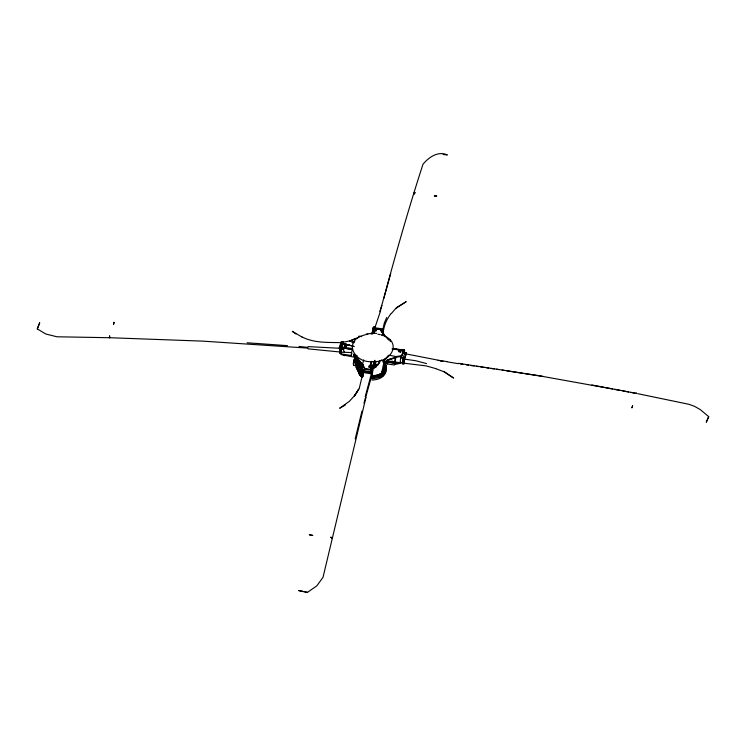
<?xml version="1.0" encoding="UTF-8"?>
<svg xmlns="http://www.w3.org/2000/svg" width="746" height="746" viewBox="0 0 746 746"><rect width="100%" height="100%" fill="white"/><g stroke="black" fill="none" stroke-linecap="round" stroke-linejoin="round"><path stroke-width="1.12" d="M358.593 368.748L358.602 365.493M371.984 376.758L376.907 376.18L381.029 374.529L381.616 374.678L379.341 375.294L380.73 376.907L381.616 374.678L380.73 375.07L381.169 376.711L380.292 377.112L379.052 376.245L379.341 375.294L384.274 372.067L386.12 369.205M385.402 365.876L385.393 368.925L383.761 371.685M385.971 368.459L385.99 365.195L385.067 363.311M339.626 349.688L339.309 347.412L341.332 341.621L342.75 341.472L340.931 347.617L341.528 353.334L339.962 353.352L339.896 352.354M406.533 352.616L404.509 358.36L403.94 364.188L402.765 363.917L402.999 358.779L404.91 352.466L406.533 352.616L406.225 354.275M358.397 368.365L358.462 366.174M362.351 375.956L362.892 370.482L371.993 371.872L372.403 373.942L371.667 378.474L371.853 377.392M382.875 334.208L382.53 330.646L380.451 330.431M383.257 334.749L382.987 328.949L374.119 327.671L373.849 328.762L382.95 329.713M370.594 367.769L370.911 368.403L370.361 365.559L371.695 361.735M373.849 333.303L375.257 326.795L373.597 327.55M353.818 354.07L353.93 356.485M384.703 362.248L384.078 369.652L382.129 376.077L381.542 376.143L381.383 373.951L383.649 363.843M385.505 368.617L385.393 370.557L382.465 374.343M385.738 370.771L385.626 372.711C383.491 378.026 377.196 379.928 371.928 380.068M342.871 343.402L342.843 342.628L341.183 348.261L341.435 352.177L351.338 352.56M343.785 348.102L343.626 350.639L344.456 352.14M37.3 328.893L39.669 322.869L37.3 328.893L45.786 334.003L56.966 336.782L109.448 337.714L202.875 341.136L307.921 348.112M357.12 355.637L355.525 355.255L354.564 359.227L356.318 359.32L357.987 360.56L361.334 366.351L360.85 369.671L361.717 363.293M393.263 348.718L403.213 350.872L401.758 355.711L395.93 356.551L395.138 358.015L394.606 363.153L394.513 362.295L392.527 361.204C390.615 361.81 386.316 360.122 386.111 363.171L383.323 362.649L383.472 360.803L388.769 355.133M386.111 363.171L386.587 360.29L395.529 357.175M369.093 367.246L369.335 365.81L371.331 366.687L371.088 367.452L369.093 367.246L369.335 365.81L371.088 367.452M371.331 366.239L371.247 367.163L369.251 366.724M383.472 367.536L383.789 364.188M383.444 369.718L384.358 361.297M390.279 341.612L390.438 340.064L388.601 340.008L382.81 333.341L380.525 329.518L373.513 328.473L371.825 333.63M402.849 361.306L403.092 358.183L404.509 358.36M387.65 362.08L387.444 363.955L394.447 364.999L394.858 364.374L395.93 356.551L389.785 355.338M353.39 362.724L353.557 365.316L355.357 365.717M373.466 368.888L374.389 360.905M373.326 366.603L373.671 363.666L371.965 369.056M383.575 363.433L383.78 361.717M383.519 333.919L382.987 328.949M387.696 361.838L387.444 363.955L387.594 361.661L385.579 361.661M630.79 392.368L636.506 393.431L591.895 384.983M301.916 336.903C314.15 343.197 327.97 342.321 341.276 342.647L339.616 348.279L339.822 351.972L308.061 348.848M355.264 359.432L355.059 361.008L356.262 361.353L356.411 359.367M353.912 354.77L353.604 357.073L341.015 354.546L341.593 351.944M384.321 368.888L385.095 363.199M363.171 364.869L361.81 371.014L363.069 373.746M371.228 377.467L371.825 376.823L371.834 373.522M353.557 365.316C352.998 363.75 354.76 355.143 354.378 360.766M345.762 346.62L346.321 344.82L345.762 346.62L344.568 346.275L344.969 344.549L344.568 346.275M373.513 328.473L372.058 333.9M376.73 364.869L376.273 366.901L373.774 368.226M355.376 361.306L355.637 359.563M402.999 358.779L400.705 356.308L400.21 362.733L402.775 362.892L402.672 362.332M404.733 350.853L403.847 349.911L392.209 348.727M341.015 353.884L351.207 355.488L352.131 349.51L341.938 347.683L341.938 347.011L343.393 342.181L349.622 340.931L354.742 341.789M370.044 365.26L369.727 366.51L370.529 366.818L370.846 365.344L370.044 365.26L369.895 365.997M354.285 346.545L345.361 344.148L342.89 344.148L341.938 344.801L341.062 347.412L341.22 348.447L343.542 348.96L343.468 349.436L340.829 348.401L340.418 347.254L340.736 346.004L342.806 344.186L345.118 344.027L353.483 346.237M362.892 370.482L362.994 376.049M381.542 376.143L381.896 374.128M383.136 332.968C383.845 325.965 386.568 319.297 390.913 313.758M383.146 333.117L382.996 330.478M371.778 375.863L371.368 373.793L363.06 372.515L359.171 388.75M382.129 376.077L382.707 373.364M375.574 329.751L375.807 328.529L375.014 328.445L374.697 329.918L375.49 330.002L374.305 328.995L373.979 330.683L375.975 330.898L376.292 329.424L374.305 328.995L373.979 330.683M355.525 355.255L354.564 359.227L356.318 359.32L360.766 368.151M344.568 345.836L345.202 344.214L346.004 344.298L345.687 345.547L344.568 345.836L346.163 345.995M362.584 364.878L364.635 369.028L371.639 370.296L373.905 362.444M392.452 348.848L402.887 349.902L399.856 349.715L400.098 351.152L400.658 349.799L404.407 350.331L403.847 349.911L404.491 350.956L402.663 352.448L404.183 351.767M383.658 364.514L383.416 365.279L384.61 365.409L385.244 362.677M382.791 329.816L384.274 323.167L386.689 317.507M375.452 365.549L375.844 362.043L374.8 360.29M375.014 328.445L374.697 329.918L374.305 328.995M383.537 334.786L383.77 333.798M355.189 438.918L361.987 411.13M365.26 398.84L370.939 378.548M343.542 348.96C341.444 350.471 339.411 346.517 341.938 344.801L340.978 345.892L342.806 344.186M380.031 311.688C393.44 262.322 407.12 212.983 422.963 164.325C428.465 157.425 438.2 150.589 447.367 154.944L443.152 154.469M365.242 396.63L371.368 373.793M365.848 397.814L323.018 577.311L316.845 585.834L307.445 592.371L298.633 590.552L307.445 592.371M708.7 416.632L706.322 422.087L708.7 416.632L700.205 409.545L694.479 406.309L689.015 404.323L637.643 393.664M371.583 361.418L370.128 365.447L370.277 367.144M371.984 361.456C370.072 364.757 370.314 368.198 372.515 371.228M372.198 374.66L371.993 371.872M374.007 333.453L375.415 328.492L374.865 326.534L372.487 328.725L373.438 331.83M383.892 298.372L390.699 273.568M402.765 363.917L403.288 362.043M363.06 372.515L362.509 374.305L362.92 376.376M363.74 359.898L362.575 363.768L361.661 371.75L363.078 374.856M395.781 357.287L401.758 356.374L403.213 350.872M355.534 359.46L355.059 361.008L355.31 360.243M384.61 365.409L385.328 363.088M371.639 370.296L373.671 363.666M383.649 361.185L384.041 359.898L385.719 358.705M341.938 347.683L343.393 342.181M345.687 345.547L345.846 345.034M346.004 344.298L345.044 344.727M375.061 328.939L375.807 328.529L375.49 330.002M362.631 368.673L361.661 371.75L360.7 371.517L360.532 369.149L356.159 359.395M360.467 372.366L360.766 375.294L360.038 375.219L356.29 367.797L354.826 361.344M375.975 330.898L376.292 329.424M371.844 374.016L373.14 369.913M383.323 362.649L383.649 361.624M398.979 351.431L399.39 350.154L400.975 350.322L400.574 352.271L398.979 351.431L400.574 351.599L400.975 350.322M398.979 351.879L399.39 350.154M399.697 351.114L399.856 349.715M400.658 349.799L400.098 351.152M360.038 375.219L361.651 375.518L361.288 376.087L360.766 375.909L361.651 374.287L360.113 373.765L360.85 374.044M381.253 375.863L381.309 373.578M435.795 368.617L426.227 365.904L404.351 363.246L404.574 359.134L406.234 353.94L437.846 360.122M363.936 403.101L365.82 397.236M339.962 353.352L340.614 351.347M380.628 310.634L374.856 327.876M351.207 355.488L351.851 353.557M380.05 310.942L381.933 305.412M382.139 335.318L382.81 333.341M636.552 393.049L636.506 393.431M374.445 330.907L375.257 326.795L373.755 326.813L372.487 328.725M370.529 366.818L370.846 365.344M381.607 373.242L383.015 369.568M383.416 365.279L384.283 362.444M373.364 327.662L373.28 330.133M383.976 365.475L385.16 362.938L384.367 362.854M363.572 371.238L364.925 368.375L362.612 371.042M109.709 337.705L109.587 335.784L109.457 337.779L109.951 337.574M353.641 361.073L354.21 359.945M363.321 371.303L364.925 368.375M385.971 368.254C383.994 374.044 377.327 375.76 371.834 376.012M373.27 367.843L374.212 366.295L373.41 364.179M371.722 374.25L372.674 372.702L371.862 370.585M358.425 389.608L354.369 396.117L358.798 389.086L354.583 395.604L349.315 401.367L339.682 408.239L345.389 404.966M349.622 340.931L358.723 337.295L358.891 336.12L361.679 336.632M402.663 352.448L404.565 350.48L402.887 349.902M341.136 346.041L342.815 344.41L345.361 344.148L349.1 345.109M385.943 362.798L385.43 363.843L384.992 363.433M391.314 313.562L396.154 308.033M375.173 328.594L374.846 328.958L375.49 328.893M340.978 345.892L341.855 345.053M349.622 341.155L355.357 338.731M331.867 538.491L331.821 537.53L330.627 537.185L332.24 538.155L331.634 538.612M344.885 345.463L345.445 344.997M387.789 359.759L386.587 360.738L394.895 357.903M373.466 368.216L374.809 367.163L375.443 365.326L374.389 361.791M341.183 348.261L342.619 347.17M384.265 371.247L381.029 373.718L376.758 375.219L371.834 375.807M361.278 376.292L362.677 374.641L363.125 375.667L361.941 376.404L360.766 375.909M395.744 308.48L406.188 301.673L396.564 307.594M382.064 373.867L383.453 375.48L382.866 375.135M381.626 375.909L382.866 375.751M341.696 344.689L342.89 344.148M343.095 354.723L344.521 355.628L345.249 355.31M355.534 358.136L355.049 358.35L355.73 358.155M381.327 375.63L382.278 375.602M382.353 375.984L383.453 375.48M380.292 377.112L381.169 376.711M380.591 373.914L376.469 375.564L371.769 376.04M364.962 334.907C342.274 340.157 353.753 363.516 372.627 361.596C391.529 363.153 403.483 340.997 380.786 334.749M374.716 365.717L378.632 363.74L379.761 362.136L379.686 360.411M379.164 376.245L371.918 377.812M388.769 359.497L392.666 358.462M365.922 334.674L367.862 334.208M366.146 334.105L373.14 333.108L376.637 333.406M395.007 363.414L401.068 362.248L401.078 362.91L398.84 363.694L394.858 364.374M371.769 378.698C377.29 378.427 383.91 376.721 386.13 371.051L386.363 366.053L384.61 363.181M399.865 350.601L400.499 350.536M370.902 333.854L372.972 333.723M383.248 334.283L380.917 330.711L382.53 330.646M386.437 361.922L394.513 362.295M396.835 349.305L392.209 349.175L402.887 350.116M308.014 346.601L339.616 348.279M351.898 342.563L354.154 342.675M386.437 362.146L394.121 363.143L389.766 362.155M247.085 342.787L287.462 345.64M371.527 370.911L372.123 371.191L371.629 369.41L372.189 370.492M371.89 371.303L370.837 368.44L371.555 369.662M440.168 361.073L443.497 361.409M374.305 329.657L376.292 329.872M370.128 365.671L370.921 365.754M356.728 363.843L358.919 364.085M299.043 346.396L307.781 347.44M339.309 347.412L340.931 347.617M458.408 363.321L543.032 376.32M460.608 364.029L462.856 364.356M466.222 364.841L468.46 365.167M470.707 365.493L474.074 365.978M476.312 366.295L478.559 366.622M480.797 366.948L484.163 367.433M486.411 367.759L488.649 368.086M490.896 368.412L494.262 368.897M496.51 369.223L498.748 369.54M404.574 359.134L415.802 360.747L426.498 363.591M341.938 347.011L352.289 348.55M362.854 371.573L371.722 372.888M394.475 361.847L400.21 362.733M502.151 370.081L504.427 370.436M506.693 370.79L522.592 373.28M524.858 373.643L541.885 376.31M438.079 360.206L446.826 361.577M373.364 328.986L375.406 329.331M343.533 348.074L352.131 349.51M354.956 357.045L356.551 357.437L361.624 363.535L362.575 363.768L364.626 368.365L371.797 369.559M446.826 361.754L458.361 363.703M377.886 334.245L379.817 334.581M543.023 376.488L612.485 388.974M614.769 389.403L620.495 390.466M622.779 390.885L628.496 391.948M383.472 360.803L386.26 361.325M343.458 349.221L341.22 348.447L341.948 349.016M373.979 330.021L375.965 330.45M345.118 344.475L348.708 345.295M402.747 353.138L404.658 353.576L404.724 354.35M384.302 364.449L384.852 364.635M360.113 374.986L359.162 373.988L360.56 372.953L362.677 374.641M369.335 365.81L370.687 366.305M435.757 368.664L443.777 371.667L453.587 378.045L443.786 371.322M380.917 330.711L382.726 331.56M302.083 337.089L292.283 331.317L295.854 333.938M403.763 350.172L404.332 350.806M360.56 371.937L362.024 373M359.675 374.772L359.451 374.669M381.392 359.954L383.808 361.763M359.749 372.301L362.966 374.716M414.319 193.997L413.713 193.531L414.123 192.841L415.317 192.748L413.713 193.531L414.086 194.072M356.551 357.437L360.971 362.435M362.379 377.392L360.355 375.714L358.602 372.841M360.113 371.517L362.966 373.895M362.966 374.1L360.113 371.722L358.593 368.552M360.505 374.762L362.752 376.646M383.854 334.87L385.272 336.427M356.551 357.884L361.624 364.43M374.623 326.636L375.415 328.492L375.257 326.795M370.277 367.358L370.911 368.179M400.705 356.308L402.98 359.805M356.215 367.386L358.929 372.45M358.229 371.163L359.759 374.138M357.968 367.703L360.542 372.739L360.766 375.294L357.642 368.067L355.609 359.208M384.61 362.575L385.99 365.4M357.194 365.913L357.94 367.834L358.537 365.941L358.145 363.936M360.449 373.811L356.215 362.052M370.473 369.298L371.247 371.48M356.504 360.365L356.737 361.139M355.143 362.155L355.553 365.521M356.504 361.25L357.884 367.302M341.332 341.621L341.481 342.358M406.234 353.94L406.346 354.499M340.819 347.3L340.987 348.55M340.661 347.151L340.829 348.401M342.75 341.472L342.815 342.47M356.196 359.609L356.262 361.353L356.252 359.432M354.816 359.124L354.91 361.745M404.91 352.466L404.938 353.455M401.758 355.711L401.758 356.374M400.574 351.599L400.574 352.271M380.525 329.518L380.525 330.189M364.626 368.365L364.635 369.028M361.651 374.287L361.651 375.107M344.521 354.965L344.521 355.628M376.32 366.109A6.667 4.317 -0.4 0 0 378.809 363.461A6.248 4.047 -0.4 0 0 378.819 362.136M114.063 322.347L113.476 324.519L114.063 322.347M344.214 354.667L344.055 355.18L344.214 354.667M632.571 405.833L631.89 407.941L632.617 405.824M436.643 196.058L434.386 195.918L436.643 196.058M312.686 535.395L309.31 534.77L312.714 535.423"/></g></svg>
